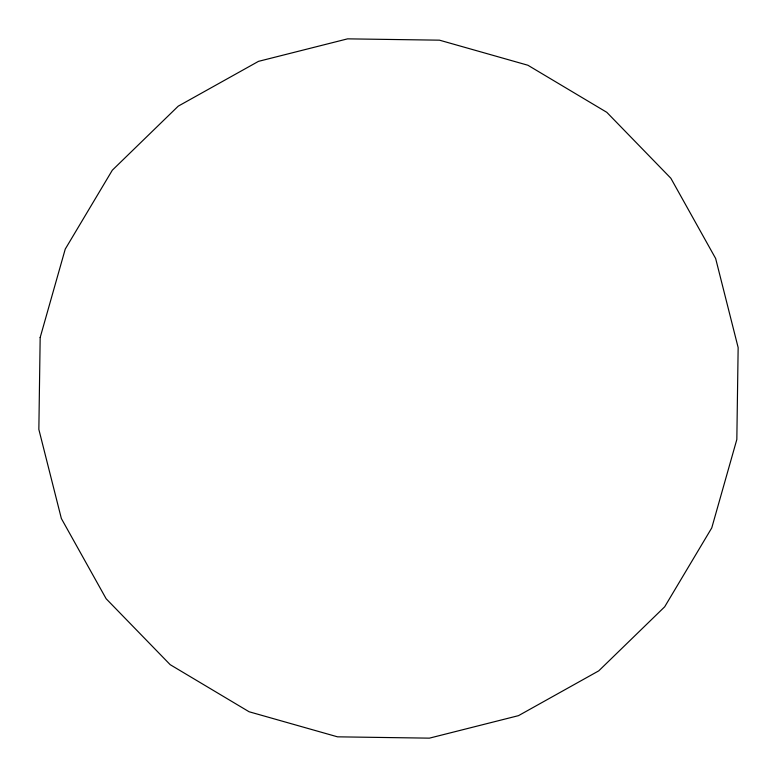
<?xml version="1.0" encoding="UTF-8"?>
<svg xmlns="http://www.w3.org/2000/svg" width="777" height="777" viewBox="0 0 777 777"><rect width="100%" height="100%" fill="white"/><g stroke="black" fill="none" stroke-linecap="round" stroke-linejoin="round"><path stroke-width="1.17" d="M40.171 337.519L38.85 429.409L61.354 518.512L106.148 598.756L170.192 664.675L249.106 711.761L337.519 736.829L429.409 738.15L518.512 715.646L598.756 670.852L664.675 606.808L711.761 527.894L736.829 439.481L738.15 347.591L715.646 258.488L670.852 178.244L606.808 112.325L527.894 65.239L439.481 40.171L347.591 38.85L258.488 61.354L178.244 106.148L112.325 170.192L65.239 249.106L40.171 337.519"/></g></svg>
